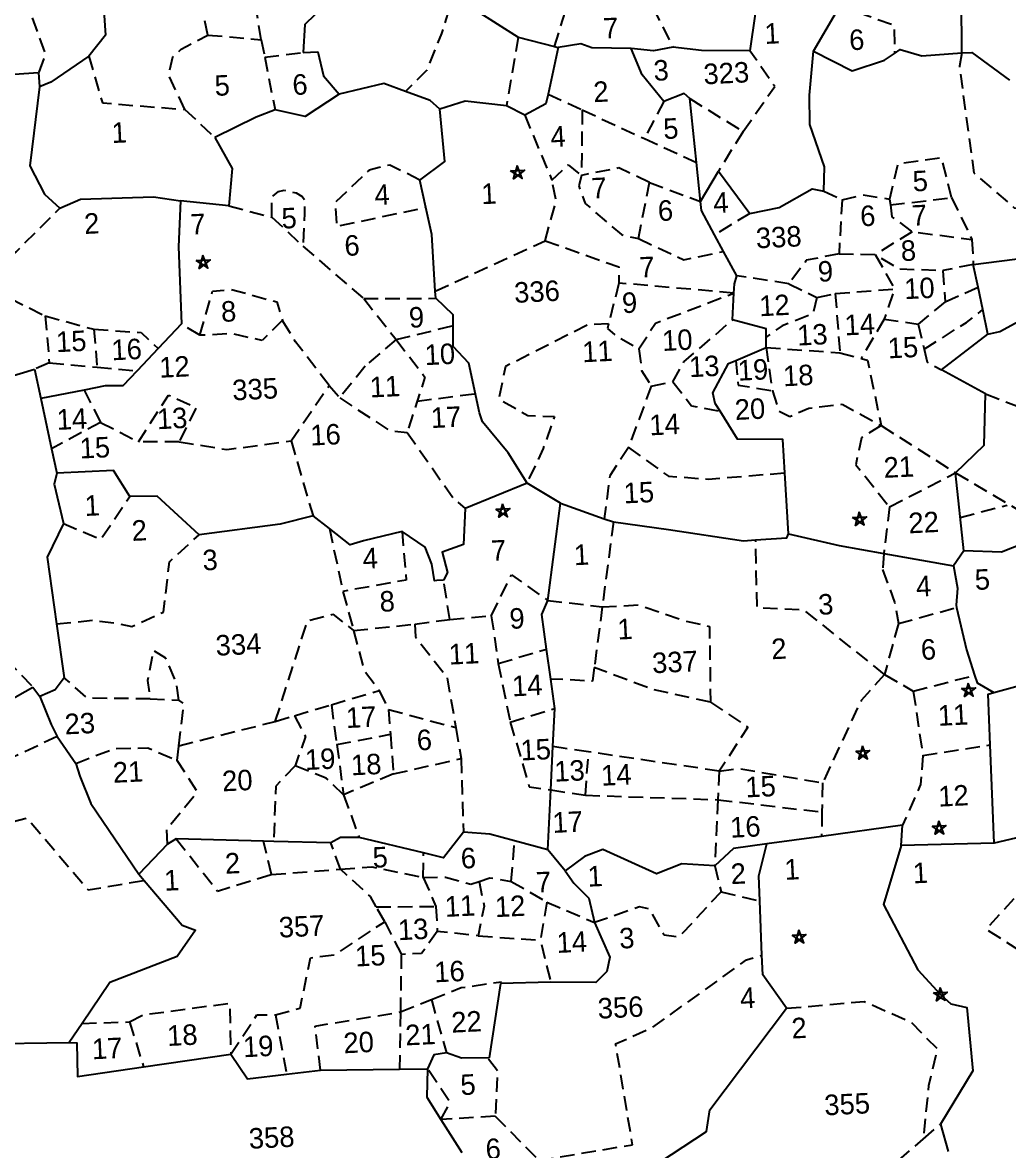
# Model space of a CAD drawing. Header units: metres. Extents: x 291156 to 294456, y 2095569 to 2100949.
# Drawn here: x 292371.6 to 292786.2, y 2097975.6 to 2098449.9 of the extents above; entities that cross this region are included whole.
import ezdxf
from ezdxf.enums import TextEntityAlignment as Align

# ---------------------------------------------------------------- set-up
doc = ezdxf.new("R2010")
doc.units = ezdxf.units.M
doc.header["$MEASUREMENT"] = 0
doc.linetypes.add('DASHED', pattern=[0.75, 0.5, -0.25])
for name, color, linetype in [('POLY_PARCEL', 6, 'Continuous'), ('POLY_SUBPARCEL', 6, 'DASHED'), ('SYM_STONE', 1, 'Continuous'), ('TEXT_MAPIN', 7, 'Continuous'), ('TEXT_PARCEL', 7, 'Continuous')]:
    doc.layers.add(name, color=color, linetype=linetype)
doc.styles.add('TEXT_MAP', font='KRDEV050.TTF', dxfattribs={"height": 2.5})

# ---------------------------------------------------------------- blocks, each defined once
blk = doc.blocks.new('STONE_STAR')
for points in [[(-0.607, 0.197), (0.607, 0.197), (-0.376, -0.517), (-0.233, -0.075)], [(0, 0.639), (-0.376, -0.517), (0, -0.244), (0.375, -0.517)]]:
    blk.add_lwpolyline(points, close=True)
blk.add_lwpolyline([(-0.233, -0.075), (0, -0.244)])
blk = doc.blocks.new('dc')
at = {"layer": 'POLY_PARCEL', "ltscale": 10, "flags": 128}
for points in [[(299260.83, 2099803.86), (299261.67, 2099763.14), (299255.53, 2099756.16)], [(299255.53, 2099756.16), (299241.86, 2099747.8), (299237.84, 2099746.31)]]:
    blk.add_lwpolyline(points, dxfattribs=at)
at = {"layer": 'POLY_PARCEL'}
for points in [[(299336.79, 2099784.19), (299342.01, 2099773.4), (299330.94, 2099763.44), (299329.83, 2099753.85)], [(299558.16, 2099742.6), (299559.69, 2099779.81)], [(299390.47, 2099765.44), (299404.63, 2099755.52)], [(299487.17, 2099759.6), (299484.7, 2099746.92)], [(299506.74, 2099745.68), (299515.41, 2099758.97)], [(299329.83, 2099753.85), (299335, 2099753.85), (299336.48, 2099745.37), (299341.64, 2099738.79)], [(299404.63, 2099755.52), (299417.01, 2099751.69)], [(299215.75, 2099750.91), (299237.84, 2099751.37)], [(299237.84, 2099751.37), (299237.84, 2099746.31)], [(299418.33, 2099751.28), (299414.03, 2099735.25)], [(299417.01, 2099751.69), (299418.33, 2099751.28)], [(299443.55, 2099749.64), (299429.94, 2099750.57), (299426.23, 2099752.11), (299418.33, 2099751.28)], [(299458.1, 2099749.4), (299451.29, 2099748.47), (299443.55, 2099749.64)], [(299454.07, 2099730.78), (299446.95, 2099740.37), (299443.55, 2099749.64)], [(299237.84, 2099746.31), (299233.23, 2099719.18), (299237.84, 2099709.06), (299242.9, 2099704)], [(299484.7, 2099746.92), (299467.99, 2099747.85), (299458.1, 2099749.4)], [(299507.96, 2099697.05), (299508.6, 2099705.48), (299504.27, 2099720.32), (299504.58, 2099730.53), (299506.74, 2099745.68)], [(299506.74, 2099745.68), (299519.8, 2099738.27), (299531.24, 2099741.36), (299534.77, 2099743.51)], [(299534.77, 2099743.51), (299536.81, 2099744.76), (299544.24, 2099742.29), (299558.16, 2099742.6)], [(299558.16, 2099742.6), (299561.56, 2099742.6), (299574.24, 2099732.39)], [(299341.64, 2099738.79), (299329.52, 2099731.58), (299319.13, 2099734.47)], [(299364.68, 2099738.56), (299357.23, 2099741.68), (299341.64, 2099738.79)], [(299376.27, 2099731.87), (299373.1, 2099735.04), (299364.68, 2099738.56)], [(299319.13, 2099734.47), (299312.5, 2099732.16), (299297.78, 2099725.81)], [(299399.41, 2099731.97), (299385.15, 2099734.27), (299376.27, 2099731.87)], [(299414.03, 2099735.25), (299413.14, 2099731.92), (299405.58, 2099728.38)], [(299368.19, 2099707.64), (299377.14, 2099713.7), (299376.27, 2099731.87)], [(299405.58, 2099728.38), (299399.41, 2099731.97)], [(299463.04, 2099731.4), (299461.18, 2099733.26), (299454.07, 2099730.78)], [(299464.27, 2099709.09), (299463.04, 2099731.4)], [(299297.78, 2099725.81), (299303.26, 2099714.85), (299301.53, 2099701.88)], [(299242.9, 2099704), (299250.26, 2099706.76), (299275.57, 2099706.3), (299284.79, 2099704.47)], [(299369.79, 2099698.04), (299368.19, 2099707.64)], [(299465.02, 2099695.51), (299464.27, 2099709.09)], [(299284.79, 2099704.47), (299283.35, 2099688.61), (299283.06, 2099661.79)], [(299301.53, 2099701.88), (299284.79, 2099704.47)], [(299465.02, 2099695.51), (299471.77, 2099705.71)], [(299471.77, 2099705.71), (299481.97, 2099690.56)], [(299371.62, 2099668.88), (299371.37, 2099688.61), (299369.79, 2099698.04)], [(299469.33, 2099683.73), (299465.2, 2099692.34), (299465.02, 2099695.51)], [(299481.97, 2099690.56), (299492.18, 2099692.11), (299503.94, 2099697.98), (299507.96, 2099697.05)], [(299472.18, 2099677.8), (299469.33, 2099683.73)], [(299558.54, 2099669.08), (299577.51, 2099670.64), (299577.77, 2099676.88), (299585.57, 2099686.23)], [(299476.34, 2099669.15), (299472.18, 2099677.8)], [(299371.65, 2099666.4), (299371.62, 2099668.88)], [(299475.09, 2099663.2), (299475.41, 2099666.37), (299476.34, 2099669.15)], [(299559.8, 2099661.15), (299558.54, 2099669.08)], [(299377.23, 2099656.63), (299377.43, 2099660.35), (299371.65, 2099666.4)], [(299283.06, 2099661.79), (299274.6, 2099653.67)], [(299474.17, 2099654), (299475.09, 2099663.2)], [(299561.06, 2099653.28), (299559.8, 2099661.15)], [(299400.21, 2099600.85), (299394.16, 2099611.61), (299385.79, 2099622.85), (299384.93, 2099626.03), (299382.04, 2099643.33), (299376.85, 2099649.39), (299377.23, 2099656.63)], [(299274.6, 2099653.67), (299266.91, 2099646.3)], [(299485.48, 2099647.38), (299485.62, 2099650.29), (299474.17, 2099654)], [(299562.44, 2099644.66), (299561.06, 2099653.28)], [(299220.12, 2099645.81), (299231.45, 2099648.64)], [(299231.45, 2099648.64), (299233.12, 2099638.38)], [(299266.91, 2099646.3), (299261.71, 2099641.31), (299255.65, 2099641.6), (299248.27, 2099640.54)], [(299485.31, 2099643.8), (299485.48, 2099647.38)], [(299545.8, 2099633.1), (299562.44, 2099644.66)], [(299248.27, 2099640.54), (299233.12, 2099638.38)], [(299474.58, 2099639.81), (299485.31, 2099643.8)], [(299233.12, 2099638.38), (299235.99, 2099620.75)], [(299468.3, 2099622.47), (299466.75, 2099625.25), (299466.13, 2099628.96), (299472.01, 2099638.85), (299474.58, 2099639.81)], [(299560.61, 2099624.01), (299545.8, 2099633.1)], [(299235.99, 2099620.75), (299237.39, 2099612.14)], [(299489.76, 2099600.04), (299489.64, 2099611.64), (299473.86, 2099612.57), (299468.3, 2099622.47)], [(299548.91, 2099597.21), (299559.31, 2099606.34), (299560.61, 2099624.01)], [(299237.39, 2099612.14), (299236.26, 2099608.46), (299238.81, 2099594.6)], [(299262.27, 2099602.87), (299257.08, 2099612.1), (299237.39, 2099612.14)], [(299285.65, 2099588.45), (299271.8, 2099602.58), (299262.27, 2099602.87)], [(299400.21, 2099600.85), (299378.28, 2099593.06)], [(299411.49, 2099593.31), (299400.21, 2099600.85)], [(299489.99, 2099578.84), (299489.76, 2099600.04)], [(299550.47, 2099569.97), (299548.91, 2099597.21)], [(299238.81, 2099594.6), (299232.58, 2099583.28), (299234.77, 2099559.94)], [(299405.38, 2099559.86), (299411.49, 2099593.31)], [(299411.49, 2099593.31), (299426.38, 2099587.19)], [(299325.47, 2099593.06), (299313.93, 2099590.76), (299285.65, 2099588.45)], [(299330.92, 2099588.38), (299325.47, 2099593.06)], [(299378.28, 2099593.06), (299377.13, 2099580.66), (299369.62, 2099578.35), (299371.07, 2099571.14), (299369.62, 2099568.55)], [(299356.06, 2099586.14), (299342.5, 2099583.55), (299337.88, 2099582.39), (299330.92, 2099588.38)], [(299369.62, 2099568.55), (299367.31, 2099568.55), (299366.45, 2099568.55), (299365.87, 2099574.32), (299363.85, 2099580.37), (299356.06, 2099586.14)], [(299426.38, 2099587.19), (299429.51, 2099585.91)], [(299429.51, 2099585.91), (299448.49, 2099582.37), (299474.23, 2099577.23), (299478.47, 2099577.32)], [(299478.47, 2099577.32), (299489.35, 2099577.55), (299489.99, 2099578.84)], [(299489.99, 2099578.84), (299507.36, 2099574.01), (299522.69, 2099570.48)], [(299579.56, 2099576.95), (299576.47, 2099574.91), (299575.17, 2099572.83), (299563.47, 2099568.93), (299550.47, 2099569.97)], [(299522.69, 2099570.48), (299546.57, 2099565.04)], [(299550.47, 2099569.97), (299546.57, 2099565.04)], [(299546.57, 2099565.04), (299547.61, 2099557.24), (299546.83, 2099551.27), (299546.98, 2099550.46)], [(299234.77, 2099559.94), (299236.54, 2099541.12)], [(299404.19, 2099542.96), (299403.12, 2099555.04), (299405.38, 2099559.86)], [(299546.98, 2099550.46), (299549.69, 2099535.68), (299552.09, 2099526.7)], [(299405.11, 2099532.53), (299404.19, 2099542.96)], [(299171.79, 2099535.51), (299179.07, 2099536.75), (299192.94, 2099531.66), (299203.7, 2099532.5), (299216.44, 2099533.92), (299225.5, 2099538.45)], [(299225.5, 2099538.45), (299227.76, 2099535.05)], [(299236.54, 2099541.12), (299233.15, 2099537.16), (299227.76, 2099535.05)], [(299227.76, 2099535.05), (299231.16, 2099525.15), (299233.14, 2099520.9)], [(299406.02, 2099522.25), (299405.11, 2099532.53)], [(299558.44, 2099520.37), (299589.01, 2099527.21), (299594.69, 2099532.54)], [(299552.09, 2099526.7), (299552.81, 2099523.99), (299558.44, 2099520.37)], [(299233.14, 2099520.9), (299239.09, 2099511.28)], [(299404.73, 2099509.07), (299406.02, 2099522.25)], [(299556.34, 2099502.3), (299556.52, 2099519.94), (299558.44, 2099520.37)], [(299239.09, 2099511.28), (299240.22, 2099506.76), (299243.62, 2099497.14), (299259.04, 2099471.84)], [(299403.25, 2099494.15), (299404.73, 2099509.07)], [(299556, 2099468.24), (299556.34, 2099502.3)], [(299401.19, 2099473.37), (299403.25, 2099494.15)], [(299269.51, 2099481.75), (299259.04, 2099471.84)], [(299272.63, 2099483.44), (299269.51, 2099481.75)], [(299302.8, 2099481.21), (299272.63, 2099483.44)], [(299306.38, 2099480.94), (299302.8, 2099481.21)], [(299326.14, 2099479.48), (299306.38, 2099480.94)], [(299336.05, 2099480.9), (299329.53, 2099481.18), (299326.14, 2099479.48)], [(299358.08, 2099474.42), (299336.05, 2099480.9)], [(299372.28, 2099480.9), (299364.92, 2099472.41), (299358.08, 2099474.42)], [(299389.83, 2099477.03), (299381.34, 2099479.76), (299372.28, 2099480.9)], [(299401.19, 2099473.37), (299389.83, 2099477.03)], [(299524.6, 2099475.96), (299496.32, 2099473.47)], [(299523.82, 2099468.94), (299524.6, 2099475.96)], [(299627.55, 2099474.17), (299624.62, 2099473.95), (299595.77, 2099477.07), (299589.53, 2099473.43), (299573.41, 2099471.36), (299556, 2099468.24)], [(299259.04, 2099471.84), (299260.78, 2099469.58)], [(299406.84, 2099465.83), (299401.19, 2099473.37)], [(299458.83, 2099465.05), (299447.39, 2099466.34), (299438.55, 2099463.23), (299420.36, 2099472.58), (299413.86, 2099470.5), (299406.84, 2099465.83)], [(299496.32, 2099473.47), (299477.28, 2099471.79)], [(299260.78, 2099469.58), (299273.2, 2099453.45), (299277.72, 2099451.47), (299270.93, 2099442.7), (299247.15, 2099434.78), (299236.93, 2099421.1)], [(299477.28, 2099471.79), (299465.59, 2099470.76), (299458.83, 2099465.05)], [(299473.83, 2099452.11), (299473.91, 2099460.86), (299477.28, 2099471.79)], [(299523.82, 2099468.94), (299516.62, 2099448.79), (299527.45, 2099425.59), (299534.88, 2099416.62), (299538.28, 2099413.22), (299543.85, 2099411.68), (299544.78, 2099389.71), (299532.71, 2099371.77)], [(299556, 2099468.24), (299523.82, 2099468.94)], [(299406.84, 2099465.83), (299409.7, 2099461.41), (299414.64, 2099455.95), (299416.2, 2099447.38)], [(299473.66, 2099433.24), (299473.83, 2099452.11)], [(299416.2, 2099447.38), (299420.88, 2099435.17), (299419.58, 2099430.23), (299415.68, 2099426.6), (299400.05, 2099427.46)], [(299481.34, 2099414.46), (299473.6, 2099426.52), (299473.66, 2099433.24)], [(299382.63, 2099427.92), (299377.4, 2099402.31)], [(299400.05, 2099427.46), (299382.63, 2099427.92)], [(299236.93, 2099421.1), (299232.14, 2099414.69)], [(299200.89, 2099415.78), (299232.14, 2099414.69)], [(299232.14, 2099414.69), (299234.69, 2099414.4), (299234.41, 2099402.8), (299257.48, 2099405)], [(299397.25, 2099345.71), (299401.35, 2099347.45), (299414.35, 2099350.85), (299437.25, 2099353.02), (299434.77, 2099363.22), (299451.49, 2099373.12), (299453.03, 2099380.55), (299481.34, 2099414.46)], [(299257.48, 2099405), (299287.92, 2099407.9)], [(299287.92, 2099407.9), (299293.3, 2099399.12), (299306.93, 2099400.03)], [(299362.65, 2099404.77), (299358.23, 2099404.25), (299355.89, 2099399.58)], [(299377.4, 2099402.31), (299367.85, 2099402.7), (299362.65, 2099404.77)], [(299306.93, 2099400.03), (299318.78, 2099400.82)], [(299318.78, 2099400.82), (299346.14, 2099399.91)], [(299346.14, 2099399.91), (299355.89, 2099399.58)], [(299355.89, 2099399.58), (299355.11, 2099389.71), (299359.61, 2099381.77)], [(299359.61, 2099381.77), (299366.29, 2099369.96)], [(299532.71, 2099371.77), (299534.87, 2099362.08)]]:
    blk.add_lwpolyline(points, dxfattribs=at)
at = {"layer": 'POLY_PARCEL', "flags": 128}
blk.add_lwpolyline([(299562.44, 2099644.66), (299566.59, 2099645.44), (299581.67, 2099652.72), (299604.55, 2099648.04)], dxfattribs=at)
at = {"layer": 'POLY_SUBPARCEL', "ltscale": 10, "flags": 128}
for points in [[(299297.11, 2099761.46), (299293.48, 2099783.5), (299294.88, 2099789.91), (299286.51, 2099804.69), (299281.76, 2099805.25)], [(299236.55, 2099770.39), (299240.46, 2099757.56), (299237.84, 2099751.37)], [(299315.53, 2099758.95), (299314.13, 2099771.11)], [(299381.2, 2099766.46), (299378.13, 2099758.09), (299372.27, 2099745.54), (299364.68, 2099738.56)], [(299417.01, 2099751.69), (299422.22, 2099765.62), (299451.52, 2099764.22), (299458.1, 2099749.4)], [(299287.9, 2099736.08), (299282.88, 2099748.08), (299284.55, 2099754.49), (299287.62, 2099757), (299297.11, 2099761.46)], [(299297.11, 2099761.46), (299315.53, 2099758.95)], [(299315.53, 2099758.95), (299316.43, 2099752.82)], [(299515.41, 2099758.97), (299520.33, 2099759.48), (299535.12, 2099753.34), (299534.77, 2099743.51)], [(299255.53, 2099756.16), (299259.44, 2099739.71), (299287.9, 2099736.08)], [(299316.43, 2099752.82), (299329.83, 2099753.85)], [(299404.63, 2099755.52), (299399.41, 2099731.97)], [(299316.43, 2099752.82), (299319.13, 2099734.47)], [(299480.98, 2099719.04), (299492.7, 2099734.1), (299484.7, 2099746.92)], [(299558.16, 2099742.6), (299557.04, 2099738.03), (299560.24, 2099700.86), (299573.71, 2099688.04), (299585.57, 2099686.23)], [(299287.9, 2099736.08), (299297.78, 2099725.81)], [(299414.03, 2099735.25), (299425.62, 2099729.21)], [(299454.07, 2099730.78), (299446.65, 2099718.26)], [(299463.04, 2099731.4), (299480.98, 2099719.04)], [(299405.58, 2099728.38), (299413.9, 2099705.44)], [(299425.62, 2099729.21), (299424.22, 2099706.55)], [(299425.62, 2099729.21), (299446.65, 2099718.26)], [(299480.98, 2099719.04), (299471.77, 2099705.71)], [(299446.65, 2099718.26), (299464.27, 2099709.09)], [(299368.19, 2099707.64), (299358.02, 2099713.37), (299350.76, 2099711.97), (299338.48, 2099701.37), (299338.48, 2099693.01), (299369.79, 2099698.04)], [(299413.9, 2099705.44), (299419.76, 2099710.46), (299424.22, 2099706.55)], [(299447.67, 2099702.93), (299437.34, 2099708.5), (299424.22, 2099706.55)], [(299211, 2099680.97), (299227.03, 2099689.62), (299242.9, 2099704)], [(299316.24, 2099697.3), (299316.44, 2099701.93), (299316.44, 2099704.16), (299318.95, 2099706.12), (299320.9, 2099706.4), (299325.09, 2099705.28), (299327.04, 2099703.89), (299327.88, 2099702.77), (299327.6, 2099698.03), (299326.5, 2099686.72)], [(299410.55, 2099684.52), (299415.02, 2099698.19), (299413.9, 2099705.44)], [(299424.22, 2099706.55), (299423.11, 2099702.93), (299425.06, 2099696.79), (299437.06, 2099685.36), (299442.92, 2099683.68)], [(299442.92, 2099683.68), (299447.67, 2099702.93)], [(299447.67, 2099702.93), (299465.02, 2099695.51)], [(299552.16, 2099692.61), (299549.37, 2099706.55), (299534.02, 2099705.16), (299530.6, 2099693.15)], [(299301.53, 2099701.88), (299316.24, 2099697.3)], [(299316.24, 2099697.3), (299326.5, 2099686.72)], [(299507.96, 2099697.05), (299514.14, 2099693.71)], [(299514.14, 2099693.71), (299521.39, 2099695.11), (299530.6, 2099693.15)], [(299514.14, 2099693.71), (299512.18, 2099675.02)], [(299530.6, 2099693.15), (299530.79, 2099691.12)], [(299530.79, 2099691.12), (299552.16, 2099692.61)], [(299530.79, 2099691.12), (299531.16, 2099687.02), (299537.86, 2099681.44), (299558.51, 2099677.81)], [(299552.16, 2099692.61), (299558.51, 2099677.81)], [(299481.97, 2099690.56), (299469.33, 2099683.73)], [(299326.5, 2099686.72), (299346.69, 2099667.5)], [(299371.62, 2099668.88), (299410.55, 2099684.52)], [(299410.55, 2099684.52), (299435.67, 2099674.2), (299435.39, 2099668.62)], [(299442.92, 2099683.68), (299458.27, 2099675.59), (299472.18, 2099677.8)], [(299211, 2099680.97), (299236.01, 2099666.87)], [(299537.86, 2099681.44), (299524.74, 2099674.19)], [(299558.51, 2099677.81), (299558.54, 2099669.08)], [(299289.3, 2099657.56), (299294.43, 2099672.62), (299300.85, 2099672.94), (299316.56, 2099667.82), (299318.16, 2099661.41)], [(299512.18, 2099675.02), (299500.74, 2099673.35), (299494.32, 2099665.54)], [(299512.18, 2099675.02), (299524.74, 2099674.19), (299532.56, 2099668.89), (299547.9, 2099667.49)], [(299524.74, 2099674.19), (299530.88, 2099661.92)], [(299346.69, 2099667.5), (299371.65, 2099666.4)], [(299346.69, 2099667.5), (299357.27, 2099652.76)], [(299435.39, 2099668.62), (299431.14, 2099654.64)], [(299475.09, 2099663.2), (299435.39, 2099668.62)], [(299494.32, 2099665.54), (299476.34, 2099669.15)], [(299558.54, 2099669.08), (299547.9, 2099667.49)], [(299547.9, 2099667.49), (299548.18, 2099656.62)], [(299236.01, 2099666.87), (299252.68, 2099661.42)], [(299236.01, 2099666.87), (299236.65, 2099650.53)], [(299494.32, 2099665.54), (299503.81, 2099660.24)], [(299252.68, 2099661.42), (299253.14, 2099648.22)], [(299252.68, 2099661.42), (299269.03, 2099659.5), (299274.6, 2099653.67)], [(299289.3, 2099657.56), (299283.06, 2099661.79)], [(299318.16, 2099661.41), (299310.79, 2099654.68), (299300.53, 2099657.56), (299289.3, 2099657.56)], [(299333.23, 2099638.02), (299322.33, 2099653.72), (299318.16, 2099661.41)], [(299441.25, 2099645.47), (299447.39, 2099654.12), (299475.09, 2099663.2)], [(299503.81, 2099660.24), (299502.14, 2099654.66), (299491.25, 2099651.04), (299485.48, 2099647.38)], [(299503.81, 2099660.24), (299510.23, 2099661.36)], [(299510.23, 2099661.36), (299530.88, 2099661.92), (299526.69, 2099651.6)], [(299510.23, 2099661.36), (299510.79, 2099640.72)], [(299548.18, 2099656.62), (299559.8, 2099661.15)], [(299357.27, 2099652.76), (299377.23, 2099656.63)], [(299548.18, 2099656.62), (299538.42, 2099649.37)], [(299357.27, 2099652.76), (299346.03, 2099644.11)], [(299357.27, 2099652.76), (299366.57, 2099639.3), (299359.52, 2099620.39)], [(299431.14, 2099654.64), (299423.95, 2099654.68), (299394.64, 2099641.57), (299391.85, 2099630.41), (299401.62, 2099624.28), (299410.83, 2099623.44), (299406.36, 2099612.56), (299400.21, 2099600.85)], [(299431.14, 2099654.64), (299430.64, 2099653), (299433.71, 2099650.21), (299441.25, 2099645.47)], [(299452.41, 2099633.48), (299456.6, 2099640.17), (299474.17, 2099654)], [(299540.07, 2099640.54), (299555.16, 2099649.09), (299561.06, 2099653.28)], [(299236.65, 2099650.53), (299231.45, 2099648.64)], [(299236.65, 2099650.53), (299253.14, 2099648.22)], [(299253.14, 2099648.22), (299266.91, 2099646.3)], [(299526.69, 2099651.6), (299518.09, 2099638.36)], [(299526.69, 2099651.6), (299538.42, 2099649.37)], [(299538.42, 2099649.37), (299540.07, 2099640.54)], [(299346.03, 2099644.11), (299336.75, 2099633.53)], [(299441.25, 2099645.47), (299441.81, 2099637.94), (299444.88, 2099632.36)], [(299248.27, 2099640.54), (299253.4, 2099629.04)], [(299485.31, 2099643.8), (299486.79, 2099628.73)], [(299485.31, 2099643.8), (299510.79, 2099640.72)], [(299510.79, 2099640.72), (299518.09, 2099638.36)], [(299540.07, 2099640.54), (299540.93, 2099635.98), (299545.8, 2099633.1)], [(299266.22, 2099621.68), (299277.44, 2099637.38), (299286.74, 2099632.57), (299280.33, 2099621.03)], [(299319.12, 2099619.43), (299333.23, 2099638.02)], [(299333.23, 2099638.02), (299336.75, 2099633.53)], [(299474.58, 2099639.81), (299475.07, 2099631.24), (299486.79, 2099628.73)], [(299518.09, 2099638.36), (299520.28, 2099637.65), (299523.9, 2099614.78)], [(299336.75, 2099633.53), (299353.43, 2099621.35), (299359.52, 2099620.39)], [(299363.5, 2099631.07), (299383.81, 2099632.74)], [(299444.88, 2099632.36), (299435.95, 2099611.45)], [(299444.88, 2099632.36), (299452.41, 2099633.48)], [(299452.41, 2099633.48), (299458.55, 2099624.83), (299468.3, 2099622.47)], [(299253.4, 2099629.04), (299235.99, 2099620.75)], [(299253.4, 2099629.04), (299266.22, 2099621.68)], [(299486.79, 2099628.73), (299488.74, 2099621.47), (299492.37, 2099619.52), (299499.07, 2099622.03), (299510.79, 2099622.87), (299523.9, 2099614.78)], [(299280.33, 2099621.03), (299266.22, 2099621.68)], [(299280.33, 2099621.03), (299296.68, 2099617.51), (299319.12, 2099619.43)], [(299560.61, 2099624.01), (299584.83, 2099613.32), (299597, 2099584.78)], [(299319.12, 2099619.43), (299325.47, 2099593.06)], [(299359.52, 2099620.39), (299374.27, 2099597), (299378.28, 2099593.06)], [(299523.9, 2099614.78), (299516.93, 2099610.88), (299514.42, 2099601.67), (299525.44, 2099586.48)], [(299523.9, 2099614.78), (299548.91, 2099597.21)], [(299435.95, 2099611.45), (299428.97, 2099601.96), (299426.38, 2099587.19)], [(299435.95, 2099611.45), (299449.34, 2099600.85), (299463.01, 2099599.18), (299489.76, 2099600.04)], [(299238.81, 2099594.6), (299251.54, 2099588.53), (299262.27, 2099602.87)], [(299525.44, 2099586.48), (299548.91, 2099597.21)], [(299548.91, 2099597.21), (299579.56, 2099576.95)], [(299234.77, 2099559.94), (299247.37, 2099560.65), (299256.03, 2099559.05), (299260.84, 2099557.77), (299272.06, 2099562.25), (299274.95, 2099579.56), (299285.65, 2099588.45)], [(299330.92, 2099588.38), (299334.59, 2099566.38)], [(299356.06, 2099586.14), (299356.71, 2099569.26), (299334.59, 2099566.38)], [(299429.51, 2099585.91), (299424.19, 2099556.68)], [(299525.44, 2099586.48), (299522.69, 2099570.48)], [(299549.77, 2099581.66), (299566.25, 2099585.13)], [(299520.91, 2099528.49), (299494.08, 2099552.19), (299477.86, 2099553.75), (299478.47, 2099577.32)], [(299522.69, 2099570.48), (299521.98, 2099564.86)], [(299334.59, 2099566.38), (299337.59, 2099552.63)], [(299371.14, 2099554.84), (299369.62, 2099568.55)], [(299385.57, 2099555.48), (299393.26, 2099569.26), (299405.38, 2099559.86)], [(299193.04, 2099564.52), (299207.47, 2099560.04), (299218.69, 2099546.26), (299225.5, 2099538.45)], [(299521.98, 2099564.86), (299525.59, 2099553.44), (299526.53, 2099545.95)], [(299308.94, 2099522.48), (299321.76, 2099556.77), (299330.74, 2099558.69), (299337.59, 2099552.63)], [(299405.38, 2099559.86), (299424.19, 2099556.68)], [(299358.95, 2099553.88), (299371.14, 2099554.84)], [(299371.14, 2099554.84), (299385.57, 2099555.48)], [(299385.57, 2099555.48), (299387.17, 2099538.82)], [(299424.19, 2099556.68), (299420.39, 2099535.75)], [(299424.19, 2099556.68), (299436.66, 2099556.74), (299453.01, 2099550.33), (299461.03, 2099548.09), (299460.07, 2099521.81)], [(299337.59, 2099552.63), (299358.95, 2099553.88)], [(299337.59, 2099552.63), (299340.68, 2099538.5), (299345.49, 2099531.45)], [(299358.95, 2099553.88), (299358.95, 2099549.4), (299369.21, 2099534.98), (299371.4, 2099517.31)], [(299526.53, 2099545.95), (299546.98, 2099550.46)], [(299275.92, 2099531.45), (299275.27, 2099537.54), (299272.07, 2099546.19), (299267.9, 2099549.08), (299265.34, 2099538.82), (299265.98, 2099532.41)], [(299387.17, 2099538.82), (299404.19, 2099542.96)], [(299526.53, 2099545.95), (299520.91, 2099528.49)], [(299265.98, 2099532.41), (299244.18, 2099533.7), (299236.54, 2099541.12)], [(299387.17, 2099538.82), (299390.37, 2099518.31)], [(299420.39, 2099535.75), (299419.55, 2099531.13), (299405.11, 2099532.53)], [(299460.07, 2099521.81), (299440.19, 2099527.26), (299420.39, 2099535.75)], [(299265.98, 2099532.41), (299275.92, 2099531.45)], [(299275.14, 2099515.67), (299277.52, 2099530.17), (299275.92, 2099531.45)], [(299328.66, 2099527.32), (299345.49, 2099531.45)], [(299345.49, 2099531.45), (299348.37, 2099524.72)], [(299315.66, 2099524.13), (299328.66, 2099527.32)], [(299328.66, 2099527.32), (299329.86, 2099513.49)], [(299520.91, 2099528.49), (299512.33, 2099519.89), (299497.58, 2099492.01)], [(299520.91, 2099528.49), (299530.58, 2099522.25)], [(299530.58, 2099522.25), (299552.09, 2099526.7)], [(299308.94, 2099522.48), (299315.66, 2099524.13)], [(299315.66, 2099524.13), (299319.2, 2099516.71), (299315.03, 2099506.78)], [(299348.37, 2099524.72), (299371.4, 2099517.31)], [(299348.37, 2099524.72), (299348.62, 2099516.08)], [(299233.14, 2099520.9), (299205.3, 2099509.54)], [(299275.14, 2099515.67), (299308.94, 2099522.48)], [(299390.37, 2099518.31), (299406.02, 2099522.25)], [(299460.07, 2099521.81), (299472.57, 2099512.52), (299461.99, 2099497.78)], [(299530.58, 2099522.25), (299532.77, 2099499.8)], [(299239.09, 2099511.28), (299252.51, 2099515.75), (299264.37, 2099515.43), (299274.31, 2099510.62)], [(299274.31, 2099510.62), (299275.14, 2099515.67)], [(299329.86, 2099513.49), (299348.62, 2099516.08)], [(299348.62, 2099516.08), (299349.02, 2099502.29)], [(299371.4, 2099517.31), (299372.74, 2099506.46)], [(299390.37, 2099518.31), (299395.83, 2099495.56), (299403.25, 2099494.15)], [(299329.86, 2099513.49), (299331.38, 2099495.88)], [(299205.3, 2099509.54), (299213.31, 2099491.6), (299221.33, 2099493.2), (299241.21, 2099467.24), (299260.78, 2099469.58)], [(299269.51, 2099481.75), (299269.5, 2099486.91), (299280.73, 2099499.41), (299274.31, 2099510.62)], [(299417.01, 2099506.65), (299404.73, 2099509.07)], [(299315.03, 2099506.78), (299307.98, 2099500.05), (299306.38, 2099480.94)], [(299331.38, 2099495.88), (299325.61, 2099501.97), (299315.03, 2099506.78)], [(299349.02, 2099502.29), (299372.74, 2099506.46)], [(299372.74, 2099506.46), (299372.28, 2099480.9)], [(299415.18, 2099491.69), (299417.01, 2099506.65)], [(299461.99, 2099497.78), (299417.01, 2099506.65)], [(299349.02, 2099502.29), (299331.38, 2099495.88)], [(299532.77, 2099499.8), (299531.52, 2099489.82), (299524.6, 2099475.96)], [(299532.77, 2099499.8), (299556.34, 2099502.3)], [(299331.38, 2099495.88), (299336.05, 2099480.9)], [(299461.99, 2099497.78), (299461.04, 2099487.91)], [(299461.99, 2099497.78), (299468.72, 2099498.42), (299497.58, 2099492.01)], [(299403.25, 2099494.15), (299415.18, 2099491.69)], [(299415.18, 2099491.69), (299461.04, 2099487.91)], [(299497.58, 2099492.01), (299496.89, 2099481.86)], [(299461.04, 2099487.91), (299458.83, 2099465.05)], [(299461.04, 2099487.91), (299496.89, 2099481.86)], [(299272.63, 2099483.44), (299286.09, 2099464.68), (299305.01, 2099469.49)], [(299305.01, 2099469.49), (299302.8, 2099481.21)], [(299496.89, 2099481.86), (299496.32, 2099473.47)], [(299329.06, 2099470.13), (299326.14, 2099479.48)], [(299388.05, 2099463.08), (299389.83, 2099477.03)], [(299357.59, 2099465.96), (299358.08, 2099474.42)], [(299305.01, 2099469.49), (299329.06, 2099470.13)], [(299329.06, 2099470.13), (299339.96, 2099470.45), (299349.9, 2099467.88), (299357.59, 2099465.96)], [(299340.83, 2099456.52), (299338.99, 2099460.19), (299329.06, 2099470.13)], [(299357.59, 2099465.96), (299361.52, 2099455.65)], [(299357.59, 2099465.96), (299365.28, 2099465.64), (299373.94, 2099462.76), (299376.92, 2099463.61)], [(299376.92, 2099463.61), (299380.67, 2099464.68), (299388.05, 2099463.08)], [(299458.83, 2099465.05), (299460.59, 2099455.97)], [(299376.92, 2099463.61), (299378.19, 2099455), (299375.63, 2099444.75), (299361.52, 2099446.99)], [(299388.05, 2099463.08), (299399.99, 2099455.32)], [(299340.83, 2099456.52), (299361.52, 2099455.65)], [(299343.48, 2099451.22), (299340.83, 2099456.52)], [(299625.38, 2099448.46), (299574.03, 2099457.55), (299568.73, 2099455.37), (299551.88, 2099438.53), (299563.74, 2099430.11), (299565.3, 2099413.9), (299580.58, 2099405.48), (299595.56, 2099397.06), (299617.7, 2099391.22)], [(299361.52, 2099455.65), (299361.52, 2099446.99)], [(299399.99, 2099455.32), (299397.11, 2099442.19), (299400.05, 2099427.46)], [(299399.99, 2099455.32), (299416.2, 2099447.38)], [(299460.59, 2099455.97), (299445.2, 2099440.91), (299440.07, 2099441.87), (299435.58, 2099451.16), (299432.06, 2099452.12), (299416.2, 2099447.38)], [(299460.59, 2099455.97), (299473.83, 2099452.11)], [(299304.05, 2099420.78), (299312.7, 2099422.7), (299317.19, 2099440.01), (299325.85, 2099440.65), (299343.48, 2099451.22)], [(299343.48, 2099451.22), (299348.7, 2099439.62)], [(299361.52, 2099446.99), (299355.75, 2099439.62), (299348.7, 2099439.62)], [(299375.63, 2099444.75), (299397.11, 2099442.19)], [(299348.7, 2099439.62), (299347.42, 2099419.7)], [(299392.94, 2099365.93), (299425.64, 2099369.77), (299421.48, 2099405.02), (299434.62, 2099410.14), (299468.29, 2099431.93), (299473.66, 2099433.24)], [(299253.39, 2099420.78), (299258.2, 2099423.03), (299288.34, 2099425.59), (299287.92, 2099407.9)], [(299358.35, 2099423.48), (299368.9, 2099427.13), (299382.93, 2099428.42)], [(299236.93, 2099421.1), (299253.39, 2099420.78)], [(299287.92, 2099407.9), (299297.64, 2099421.1), (299304.05, 2099420.78)], [(299347.42, 2099419.7), (299358.35, 2099423.48)], [(299358.35, 2099423.48), (299362.65, 2099404.77)], [(299253.39, 2099420.78), (299257.48, 2099405)], [(299304.05, 2099420.78), (299306.93, 2099400.03)], [(299318.78, 2099400.82), (299317.6, 2099416.23), (299347.42, 2099419.7)], [(299347.42, 2099419.7), (299346.14, 2099399.91)], [(299481.34, 2099414.46), (299508.28, 2099415.56), (299524.13, 2099407.64), (299532.83, 2099397.93), (299529.25, 2099385.16), (299526.45, 2099366.85)], [(299377.21, 2099401.92), (299380.12, 2099397.65), (299378.51, 2099381.95)], [(299359.61, 2099381.77), (299363.12, 2099387.39), (299355.89, 2099399.58)], [(299378.51, 2099381.95), (299359.61, 2099381.77)], [(299378.51, 2099381.95), (299392.94, 2099365.93)], [(299526.45, 2099366.85), (299532.71, 2099371.77)], [(299494.05, 2099341.37), (299526.45, 2099366.85)]]:
    blk.add_lwpolyline(points, dxfattribs=at)
at = {"layer": 'SYM_STONE', "xscale": 3.952664450661268, "yscale": 3.952664450661268, "zscale": 3.952664450661268}
for p in [(299402.14, 2099708.57), (299291.71, 2099682.72), (299391.37, 2099591.52), (299514.85, 2099582.71), (299549.76, 2099521.52), (299512.03, 2099501.58), (299537.23, 2099474.34), (299486.86, 2099438.93), (299534.88, 2099416.62)]:
    blk.add_blockref('STONE_STAR', p, dxfattribs=at)
at = {"layer": 'TEXT_MAPIN', "style": 'TEXT_MAP'}
for s, height, p in [('7', 7.11, (299436.86, 2099757.1)), ('1', 7.11, (299492.69, 2099752.55)), ('6', 7.11, (299521.92, 2099748.94)), ('5', 7.11, (299301.23, 2099743.75)), ('6', 7.11, (299328.21, 2099742.79)), ('3', 7.11, (299453.61, 2099741.64)), ('2', 7.11, (299432.38, 2099735.3)), ('1', 7.11, (299264.73, 2099729.19)), ('4', 7.11, (299416.77, 2099720.43)), ('5', 7.11, (299456.01, 2099721.25)), ('4', 7.11, (299354.79, 2099703.25)), ('1', 7.11, (299391.82, 2099701.78)), ('7', 7.11, (299430.11, 2099701.91)), ('2', 7.11, (299253.7, 2099698.2)), ('7', 7.11, (299290.48, 2099696.11)), ('5', 7.11, (299322.18, 2099696.62)), ('5', 7.11, (299541.57, 2099698.88)), ('6', 7.11, (299452.76, 2099692.97)), ('4', 7.11, (299472.09, 2099694.79)), ('6', 7.11, (299522.78, 2099687.73)), ('6', 7.11, (299343.54, 2099686.15)), ('7', 7.11, (299540.67, 2099687.07)), ('7', 7.11, (299445.42, 2099673.69)), ('8', 7.11, (299536.28, 2099675.01)), ('9', 7.11, (299507.18, 2099669.22)), ('8', 7.11, (299299.66, 2099665.38)), ('9', 7.11, (299364.68, 2099660.17)), ('9', 7.11, (299438.78, 2099661.65)), ('10', 7.115, (299539.46, 2099661.76)), ('15', 7.115, (299244.59, 2099657.6)), ('12', 7.115, (299488.92, 2099658.33)), ('16', 7.115, (299263.66, 2099653.91)), ('14', 7.115, (299518.16, 2099650.21)), ('12', 7.115, (299279.95, 2099647.12)), ('10', 7.115, (299372.14, 2099646.96)), ('11', 7.115, (299426.8, 2099645.31)), ('10', 7.115, (299454.68, 2099647.88)), ('13', 7.115, (299501.58, 2099647.48)), ('15', 7.115, (299532.76, 2099641.47)), ('11', 7.115, (299352.55, 2099636.68)), ('13', 7.115, (299463.57, 2099638.34)), ('19', 7.115, (299480.41, 2099636.31)), ('18', 7.115, (299496, 2099633.61)), ('14', 7.115, (299243.51, 2099630.71)), ('13', 7.115, (299278.27, 2099629.26)), ('17', 7.115, (299373.23, 2099625.05)), ('16', 7.115, (299331.15, 2099621.02)), ('20', 7.115, (299478.71, 2099622.75)), ('15', 7.115, (299250.99, 2099620.35)), ('14', 7.115, (299448.84, 2099618.85)), ('1', 7.11, (299249.09, 2099600.41)), ('21', 7.115, (299529.32, 2099600.23)), ('15', 7.115, (299438.79, 2099595.65)), ('2', 7.11, (299265.02, 2099591.03)), ('3', 7.11, (299289.06, 2099579.55)), ('7', 7.11, (299389.19, 2099577.99)), ('22', 7.115, (299536.99, 2099580.59)), ('4', 7.11, (299344.57, 2099577.45)), ('1', 7.11, (299417.85, 2099575.11)), ('8', 7.11, (299349.74, 2099562.24)), ('4', 7.11, (299535.9, 2099558.47)), ('5', 7.11, (299556.39, 2099559.74)), ('9', 7.11, (299394.45, 2099554.14)), ('3', 7.11, (299501.68, 2099553.82)), ('1', 7.11, (299431.67, 2099548.62)), ('11', 7.115, (299375.44, 2099542.78)), ('2', 7.11, (299484.71, 2099539.26)), ('6', 7.11, (299536.51, 2099536.45)), ('14', 7.115, (299396.85, 2099530.72)), ('23', 7.115, (299241.16, 2099525.06)), ('17', 7.115, (299338.76, 2099522.53)), ('6', 7.11, (299360.28, 2099513.58)), ('11', 7.115, (299543.95, 2099513.33)), ('21', 7.115, (299257.06, 2099507.53)), ('19', 7.115, (299323.86, 2099508.68)), ('15', 7.115, (299398.72, 2099508.29)), ('18', 7.115, (299339.71, 2099506.05)), ('20', 7.115, (299294.79, 2099502.67)), ('13', 7.115, (299410.06, 2099500.43)), ('14', 7.115, (299426.21, 2099498.24)), ('15', 7.115, (299476.03, 2099491.71)), ('12', 7.115, (299542.73, 2099485.38)), ('17', 7.115, (299408.58, 2099482.71)), ('16', 7.115, (299470.07, 2099478.06)), ('2', 7.11, (299291.73, 2099474.12)), ('5', 7.11, (299343, 2099473.62)), ('1', 7.11, (299270.37, 2099469.19)), ('6', 7.11, (299373.55, 2099471.88)), ('7', 7.11, (299399.19, 2099462.3)), ('1', 7.11, (299417.18, 2099463.49)), ('2', 7.11, (299466.84, 2099462.01)), ('1', 7.11, (299485.52, 2099462.53)), ('1', 7.11, (299529.98, 2099459.16)), ('11', 7.115, (299369.83, 2099455.42)), ('12', 7.115, (299387.22, 2099454.55)), ('13', 7.115, (299353.2, 2099448.13)), ('14', 7.115, (299407.98, 2099441.05)), ('3', 7.11, (299427.13, 2099441.5)), ('15', 7.115, (299337.91, 2099439.68)), ('16', 7.115, (299365.08, 2099432.92)), ('4', 7.11, (299467.99, 2099418.75)), ('18', 7.115, (299271.44, 2099415.36)), ('22', 7.115, (299370.16, 2099415.25)), ('17', 7.115, (299245.15, 2099412.01)), ('19', 7.115, (299297.56, 2099410.18)), ('20', 7.115, (299332.43, 2099409.86)), ('21', 7.115, (299353.99, 2099411.6)), ('2', 7.11, (299485.31, 2099407.49)), ('5', 7.11, (299369.63, 2099393.34)), ('6', 7.11, (299377.26, 2099370.7))]:
    blk.add_text(s, height=height, dxfattribs=at).set_placement(p, align=Align.MIDDLE)
at = {"layer": 'TEXT_PARCEL', "style": 'TEXT_MAP'}
for s, p in [('323', (299476.16, 2099739.57)), ('338', (299491.56, 2099681.86)), ('336', (299406.86, 2099667.04)), ('335', (299307.53, 2099637.98)), ('334', (299297.46, 2099549.78)), ('337', (299448.44, 2099536.36)), ('357', (299314.6, 2099451.04)), ('356', (299423.78, 2099417.57)), ('358', (299300.66, 2099378.36)), ('355', (299500.69, 2099380.26))]:
    blk.add_text(s, height=7.115, dxfattribs=at).set_placement(p, align=Align.MIDDLE)
blk = doc.blocks.new('gik')
at = {"xscale": 1.258334561516021, "yscale": 1.258334561516021, "zscale": 1.258334561516021, "rotation": 1.930403875718903}
blk.add_blockref('dc', (5138.57, -555020.28), dxfattribs=at)
blk = doc.blocks.new('1')
at = {"xscale": 0.9631521132610575, "yscale": 0.9631521132610575, "zscale": 0.9631521132610575, "rotation": 0.4812645551572004}
blk.add_blockref('gik', (27684.76, 75084.53), dxfattribs=at)

msp = doc.modelspace()

# ---------------------------------------------------------------- block references
at = {"rotation": 0.3671123404607279}
msp.add_blockref('1', (13444.4, -1814.7), dxfattribs=at)

doc.saveas('drawing.dxf')
